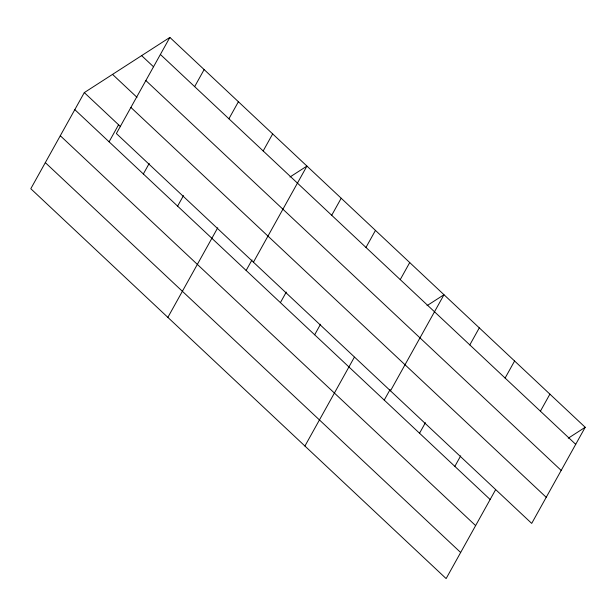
<?xml version="1.0" encoding="UTF-8"?>
<svg xmlns="http://www.w3.org/2000/svg" width="616" height="616" viewBox="0 0 616 616"><rect width="100%" height="100%" fill="white"/><g stroke="black" fill="none" stroke-linecap="round" stroke-linejoin="round"><path stroke-width="0.92" d="M169.87 37.414L116.37 133.533L531.7 523.4L585.2 427.281L169.87 37.414L84.3 92.6L30.8 188.719L446.13 578.586L495.564 489.774M109.078 141.811L118.565 124.763M143.343 173.974L149.211 163.417M194.648 86.625L204.135 69.585M177.608 206.137L183.476 195.588M228.913 118.788L238.4 101.748M167.86 317.371L217.741 227.751M263.178 150.951L272.665 133.911M246.138 270.463L252.006 259.913M253.43 262.193L306.93 166.074L289.99 177M280.403 302.625L286.271 292.076M331.708 215.284L341.195 198.237M314.661 334.788L320.536 324.239M365.973 247.447L375.46 230.399M304.92 446.03L354.346 357.218M400.238 279.61L409.725 262.562M384.23 400.092L390.105 389.543M390.49 390.844L443.99 294.733L427.042 305.651M419.535 433.233L425.41 422.684M469.808 344.914L479.294 327.866M454.839 466.374L460.714 455.817M505.105 378.055L514.591 361.007M540.409 411.188L549.895 394.148M568.26 438.207L585.2 427.281M160.383 54.462L575.714 444.328M141.634 55.625L153.523 66.79M145.861 80.557L561.191 470.424M112.536 74.39L137.014 97.367M130.9 107.438L546.223 497.305M84.3 92.6L120.659 126.734M74.813 109.64L490.143 499.507M60.291 135.736L475.614 525.602M45.322 162.624L460.653 552.49"/></g></svg>
